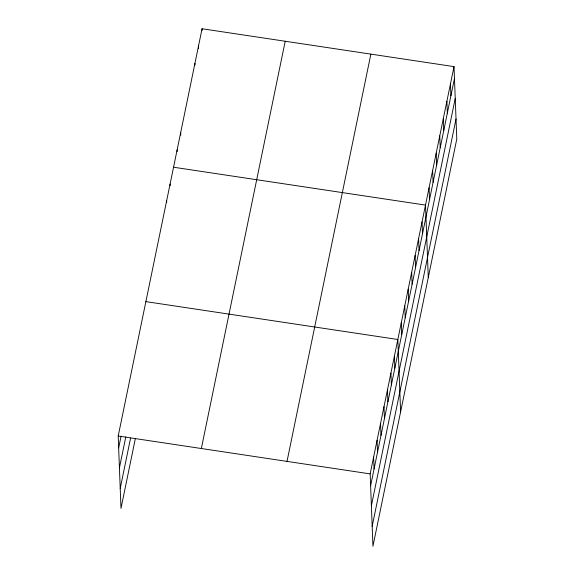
<?xml version="1.0" encoding="UTF-8"?>
<svg xmlns="http://www.w3.org/2000/svg" width="575" height="575" viewBox="0 0 575 575"><rect width="100%" height="100%" fill="white"/><g stroke="black" fill="none" stroke-linecap="round" stroke-linejoin="round"><path stroke-width="0.86" d="M135.341 438.66L120.987 508.379L118.206 436.022L202.062 28.75L454.013 66.621L456.794 138.978L372.938 546.25L370.163 473.893L454.013 66.621M118.658 447.875L121.081 436.116M119.427 467.842L125.824 436.763M120.218 488.412L130.597 438.013M201.351 448.522L285.207 41.249M287.018 461.402L370.868 54.122M370.616 485.753L454.473 78.48M371.385 505.713L455.235 98.44M372.176 526.283L456.025 119.011M173.549 167.224L425.507 205.095L428.282 277.452M145.877 301.623L397.835 339.494L400.61 411.851M118.206 436.022L370.163 473.893M450.455 83.928L450.908 95.788M446.89 101.243L447.343 113.095M443.325 118.551L443.778 130.403M439.76 135.858L440.213 147.71M436.195 153.166L436.655 165.025M432.63 170.48L433.09 182.333M429.072 187.788L429.525 199.64M422.043 221.893L422.503 233.752M418.586 238.697L419.046 250.549M415.128 255.494L415.581 267.353M411.671 272.298L412.124 284.151M408.207 289.096L408.667 300.948M404.75 305.893L405.21 317.752M401.293 322.697L401.745 334.549M394.371 356.299L394.831 368.151M390.914 373.096L391.374 384.948M387.457 389.893L387.909 401.753M383.999 406.698L384.452 418.55M380.535 423.495L380.995 435.354M377.078 440.299L377.538 452.151M373.621 457.096L374.073 468.948M202.062 28.75L202.127 30.446M198.497 46.057L198.591 48.602M194.932 63.365L194.997 65.061M180.679 132.602L180.773 135.147M177.114 149.917L177.179 151.606M170.092 184.022L170.157 185.718M166.628 200.826L166.692 202.515"/></g></svg>
